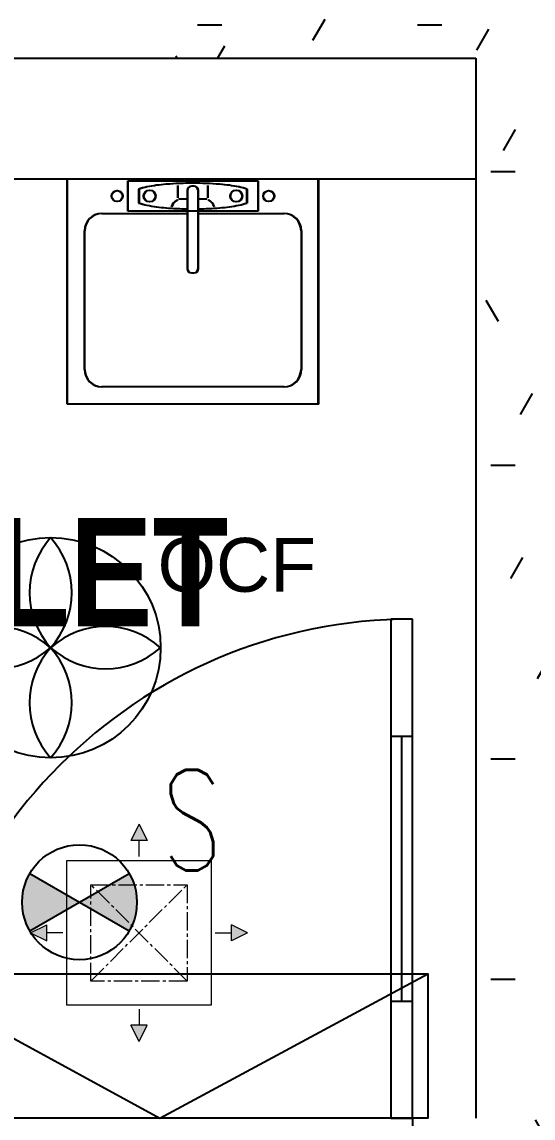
# Model space of a CAD drawing. Header units: millimetres. Extents: x -92759 to 184353, y -15225 to 86714.
# Drawn here: x -71976 to -70914, y 61891 to 64167 of the extents above; entities that cross this region are included whole.
import ezdxf

# ---------------------------------------------------------------- set-up
doc = ezdxf.new("R2010")
doc.units = ezdxf.units.MM
doc.linetypes.add('CENTER2', pattern=[28.575, 19.05, -3.175, 3.175, -3.175])
for name, color, linetype in [('0-1', 9, 'Continuous'), ('0-L21-Low Bay Light', 1, 'Continuous'), ('A-_DOOR----_E', 8, 'Continuous'), ('A-_ROOMNAME_A', 8, 'Continuous'), ('A-_WALL----_H-1', 9, 'Continuous'), ('A-_WALLPRTN_E', 8, 'Continuous'), ('E-FAN----E', 1, 'Continuous'), ('E-LIGHT----E', 1, 'Continuous'), ('M-ACMV_FCU', 5, 'Continuous')]:
    doc.layers.add(name, color=color, linetype=linetype)
doc.layers.add('A-_DETA----_E-6', color=7, linetype='Continuous', true_color=0x969696)
doc.layers.add('M-ACMV_FAD', color=3, linetype='Continuous', lineweight=18)
doc.layers.add('M-ACMV_FAG', color=3, linetype='Continuous', lineweight=25)
doc.styles.add('Arial', font='arial.ttf')
doc.styles.add('Arial Narrow_B_1', font='ARIALNB.TTF', dxfattribs={"height": 300})
doc.styles.add('T3', font='simplex.shx', dxfattribs={"width": 0.7, "height": 300})
pattern_1 = [(0, (-11870.95, 40538.29), (609.6, 152.4), [50.292, -406.908, 50.292, -406.908, -2438.4]), (0, (-11870.95, 40538.29), (609.6, 152.4), [-914.4, 50.292, -864.108, 50.292, -406.908, -1066.8]), (0, (-11870.95, 40538.29), (609.6, 152.4), [-2286, 50.292, -254.508, 50.292, -711.708]), (120, (-11642.35, 40614.49), (-436.7823, 451.7291), [50.292, -406.908, 50.292, -406.908, -2438.4]), (120, (-11642.35, 40614.49), (-436.7823, 451.7291), [-914.4, 50.292, -864.108, 50.292, -406.908, -1066.8]), (120, (-11642.35, 40614.49), (-436.7823, 451.7291), [-2286, 50.292, -254.508, 50.292, -711.708]), (240, (-11566.15, 40919.29), (-172.8177, -604.1291), [50.292, -406.908, 50.292, -406.908, -2438.4]), (240, (-11566.15, 40919.29), (-172.8177, -604.1291), [-914.4, 50.292, -864.108, 50.292, -406.908, -1066.8]), (240, (-11566.15, 40919.29), (-172.8177, -604.1291), [-2286, 50.292, -254.508, 50.292, -711.708])]

# ---------------------------------------------------------------- blocks, each defined once
blk = doc.blocks.new('IDA - F - Single - Swing - FL - Bottom - 1100L X 2200H -TD-06-10179040-BLK8_RHH_1ST STOREY PLAN')
at = {"layer": 'A-_DOOR----_E'}
for p, q in [((518, 1111), (473, 1111)), ((473, 1111), (473, 75)), ((518, 75), (518, 1111)), ((473, 868), (518, 868)), ((495.5, 868), (495.5, 318)), ((473, 318), (518, 318)), ((-518, 75), (-550, 75)), ((-518, -75), (-518, 75)), ((473, 75), (518, 75)), ((550, 75), (518, 75)), ((518, 75), (518, -75)), ((-550, -75), (-518, -75)), ((518, -75), (550, -75))]:
    blk.add_line(p, q, dxfattribs=at)
blk.add_arc((518, 75), 1036, 90, 180, dxfattribs=at)
blk.add_arc((518, 75), 1036, 90, 180, dxfattribs=at)
blk = doc.blocks.new('255')
for p, q in [((16995.8, -25738.3), (16696, -26288.3)), ((16696, -26288.3), (16995.8, -26845.3))]:
    blk.add_line(p, q)
blk.add_lwpolyline([(16696, -25738.3), (16995.8, -25738.3), (16995.8, -26845.3), (16696, -26845.3)], close=True)
blk = doc.blocks.new('A$Cb2bf8f38')
at = {"layer": 'A-_WALL----_H-1'}
h = blk.add_hatch(dxfattribs=at)
h.set_pattern_fill('FP_1', color=256, style=0, pattern_type=2)
h.set_pattern_definition(pattern_1)
h.paths.add_polyline_path([(-27950, 29100), (-27950, 34050), (-28100, 34050), (-28100, 29100)])
h = blk.add_hatch(dxfattribs=at)
h.set_pattern_fill('FP_1', color=256, style=0, pattern_type=2)
h.set_pattern_definition(pattern_1)
h.paths.add_polyline_path([(-23050, 31550), (-17450, 31550), (-17450, 31700), (-27950, 31700), (-27950, 31550), (-23200, 31550)])
h.paths.add_polyline_path([(-28100, 31550), (-28100, 31700), (-30400, 31700), (-30400, 31550), (-29875.1, 31550)])
at = {"layer": 'A-_DETA----_E-6'}
for p, q in [((-30400, 31550), (-28100, 31550)), ((-30400, 31550), (-28100, 31550)), ((-28100, 31550), (-28100, 31300)), ((-28100, 31550), (-28100, 31300)), ((-30400, 31300), (-28100, 31300)), ((-30400, 31300), (-28100, 31300)), ((-28949.5, 30832), (-28949.5, 31300)), ((-28949.5, 31300), (-28427.5, 31300)), ((-28948.5, 30832), (-28948.5, 31300)), ((-28948.5, 31300), (-28426.5, 31300)), ((-28823.5, 31295.5), (-28553.5, 31295.5)), ((-28823.5, 31232.5), (-28823.5, 31295.5)), ((-28822.5, 31295.5), (-28552.5, 31295.5)), ((-28822.5, 31232.5), (-28822.5, 31295.5)), ((-28553.5, 31295.5), (-28553.5, 31232.5)), ((-28552.5, 31295.5), (-28552.5, 31232.5)), ((-28427.5, 30832), (-28427.5, 31300)), ((-28426.5, 30832), (-28426.5, 31300)), ((-28801, 31278.5), (-28801, 31249.5)), ((-28800, 31278.5), (-28800, 31249.5)), ((-28719.7, 31260.3), (-28719.7, 31286.2)), ((-28718.7, 31260.3), (-28718.7, 31286.2)), ((-28700, 31275.4), (-28700, 31113.4)), ((-28699, 31275.4), (-28699, 31113.4)), ((-28686.5, 31284.4), (-28691, 31284.4)), ((-28685.5, 31284.4), (-28690, 31284.4)), ((-28677.5, 31113.4), (-28677.5, 31275.4)), ((-28676.5, 31113.4), (-28676.5, 31275.4)), ((-28657.3, 31260.3), (-28657.3, 31286.2)), ((-28656.3, 31260.3), (-28656.3, 31286.2)), ((-28576, 31249.5), (-28576, 31278.5)), ((-28575, 31249.5), (-28575, 31278.5)), ((-28700.3, 31257.9), (-28717.8, 31257.9)), ((-28699.3, 31257.9), (-28716.8, 31257.9)), ((-28659.3, 31257.9), (-28677.5, 31257.9)), ((-28658.3, 31257.9), (-28676.5, 31257.9)), ((-28877.5, 31228), (-28700, 31228)), ((-28876.5, 31228), (-28699, 31228)), ((-28553.5, 31232.5), (-28823.5, 31232.5)), ((-28552.5, 31232.5), (-28822.5, 31232.5)), ((-28677.5, 31228), (-28499.5, 31228)), ((-28676.5, 31228), (-28498.5, 31228)), ((-28913.5, 30904), (-28913.5, 31192)), ((-28912.5, 30904), (-28912.5, 31192)), ((-28463.5, 31192), (-28463.5, 30904)), ((-28462.5, 31192), (-28462.5, 30904)), ((-28691, 31104.4), (-28686.5, 31104.4)), ((-28690, 31104.4), (-28685.5, 31104.4)), ((-28499.5, 30868), (-28877.5, 30868)), ((-28498.5, 30868), (-28876.5, 30868)), ((-28427.5, 30832), (-28949.5, 30832)), ((-28426.5, 30832), (-28948.5, 30832))]:
    blk.add_line(p, q, dxfattribs=at)
for centre, radius in [((-28846, 31264), 11.4), ((-28845, 31264), 11.4), ((-28778.5, 31264), 12.3), ((-28777.5, 31264), 12.3), ((-28598.5, 31264), 12.3), ((-28597.5, 31264), 12.3), ((-28531, 31264), 11.4), ((-28530, 31264), 11.4)]:
    blk.add_circle(centre, radius, dxfattribs=at)
for centre, radius, start, end in [((-28715.3, 30936.1), 353.6, 94.6876, 101.1975), ((-28714.3, 30936.1), 353.6, 94.6876, 101.1975), ((-28688.5, 30609.2), 681.5, 90, 94.6876), ((-28687.5, 30609.2), 681.5, 90, 94.6876), ((-28688.5, 30609.2), 681.5, 85.3124, 90), ((-28687.5, 30609.2), 681.5, 85.3124, 90), ((-28661.7, 30936.1), 353.6, 78.8025, 85.3124), ((-28660.7, 30936.1), 353.6, 78.8025, 85.3124), ((-28755.3, 31138.3), 147.4, 101.1975, 108.0457), ((-28754.3, 31138.3), 147.4, 101.1975, 108.0457), ((-28691, 31275.4), 9, 90, 180), ((-28690, 31275.4), 9, 90, 180), ((-28686.5, 31275.4), 9, 0, 90), ((-28685.5, 31275.4), 9, 0, 90), ((-28621.7, 31138.3), 147.4, 71.9543, 78.8025), ((-28620.7, 31138.3), 147.4, 71.9543, 78.8025), ((-28755.3, 31389.7), 147.4, 251.9543, 258.8025), ((-28754.3, 31389.7), 147.4, 251.9543, 258.8025), ((-28715.3, 31591.9), 353.6, 258.8025, 265.3124), ((-28714.3, 31591.9), 353.6, 258.8025, 265.3124), ((-28708.5, 31233.8), 25.7, 118.4413, 161.9853), ((-28707.5, 31233.8), 25.7, 118.4413, 161.9853), ((-28668.5, 31233.8), 25.7, 18.0147, 61.5587), ((-28667.5, 31233.8), 25.7, 18.0147, 61.5587), ((-28661.7, 31591.9), 353.6, 274.6876, 281.1975), ((-28660.7, 31591.9), 353.6, 274.6876, 281.1975), ((-28621.7, 31389.7), 147.4, 281.1975, 288.0457), ((-28620.7, 31389.7), 147.4, 281.1975, 288.0457), ((-28877.5, 31192), 36, 90, 180), ((-28876.5, 31192), 36, 90, 180), ((-28688.5, 31918.8), 681.5, 265.3124, 269.0296), ((-28687.5, 31918.8), 681.5, 265.3124, 269.0296), ((-28688.5, 31918.8), 681.5, 270.9213, 274.6876), ((-28687.5, 31918.8), 681.5, 270.9213, 274.6876), ((-28499.5, 31192), 36, 0, 90), ((-28498.5, 31192), 36, 0, 90), ((-28691, 31113.4), 9, 180, 270), ((-28690, 31113.4), 9, 180, 270), ((-28686.5, 31113.4), 9, 270, 0), ((-28685.5, 31113.4), 9, 270, 0), ((-28877.5, 30904), 36, 180, 270), ((-28876.5, 30904), 36, 180, 270), ((-28499.5, 30904), 36, 270, 0), ((-28498.5, 30904), 36, 270, 0)]:
    blk.add_arc(centre, radius, start, end, dxfattribs=at)
at = {"layer": 'A-_WALLPRTN_E'}
for p, q in [((-30400, 31550), (-28100, 31550)), ((-28100, 31550), (-28100, 29350))]:
    blk.add_line(p, q, dxfattribs=at)
at = {"rotation": 89.99999999999997}
blk.add_blockref('255', (-55045.3, 12654), dxfattribs=at)
at = {"layer": 'A-_DOOR----_E'}
blk.add_blockref('IDA - F - Single - Swing - FL - Bottom - 1100L X 2200H -TD-06-10179040-BLK8_RHH_1ST STOREY PLAN', (-28750, 29275), dxfattribs=at)
at = {"layer": 'A-_ROOMNAME_A', "insert": (-30361.4, 30595.5), "char_height": 225, "width": 2140.506, "attachment_point": 1, "style": 'Arial Narrow_B_1'}
blk.add_mtext('EAS F TOILET', dxfattribs=at)
blk = doc.blocks.new('OCF FAN')
at = {"layer": 'E-FAN----E', "color": 7}
blk.add_circle((0, 0), 228.6, dxfattribs=at)
for centre, start, end in [((127.1, 114.3), 138.0283, 221.9717), ((-127.1, 114.3), 318.0283, 41.9717), ((-114.3, -127.1), 48.0283, 131.9717), ((114.3, -127.1), 48.0283, 131.9717), ((-114.3, 127.1), 228.0283, 311.9717), ((127.1, -114.3), 138.0283, 221.9717), ((-127.1, -114.3), 318.0283, 41.9717), ((114.3, 127.1), 228.0283, 311.9717)]:
    blk.add_arc(centre, 170.9, start, end, dxfattribs=at)
at = {"layer": 'E-FAN----E', "color": 7, "style": 'Arial'}
blk.add_text('OCF', height=111.73, dxfattribs=at).set_placement((222.2, 116.2))
blk = doc.blocks.new('UFO S')
at = {"layer": 'E-LIGHT----E'}
h = blk.add_hatch(color=256, dxfattribs=at)
h.dxf.hatch_style = 1
h.paths.add_polyline_path([(-26, -15), (-173.5, 70.2, 0.131652), (-196.3, -15, 0.131652), (-173.5, -100.2)])
h = blk.add_hatch(color=256, dxfattribs=at)
h.dxf.hatch_style = 1
h.paths.add_polyline_path([(121.6, 70.2), (-26, -15), (121.6, -100.2, 0.131652), (144.4, -15, 0.131652)])
for p, q in [((-173.5, 70.2), (121.6, -100.2)), ((-173.5, -100.2), (121.6, 70.2))]:
    blk.add_line(p, q, dxfattribs=at)
blk.add_circle((-26, -15), 170.4, dxfattribs=at)
at = {"layer": 'E-LIGHT----E', "lineweight": 15, "style": 'T3', "width": 0.7}
blk.add_text('S', height=298.2, rotation=359.9998, dxfattribs=at).set_placement((218.2, 79.3))
blk = doc.blocks.new('EL_B8_L1_R4')
at = {"layer": '0-L21-Low Bay Light', "color": 7}
blk.add_blockref('OCF FAN', (-18190.8, -10232), dxfattribs=at)
at = {"layer": 'E-LIGHT----E', "xscale": 0.7, "yscale": 0.7, "zscale": 0.7}
blk.add_blockref('UFO S', (-18112.6, -10749.8), dxfattribs=at)
blk = doc.blocks.new('A$C93d871f8')
at = {"layer": 'M-ACMV_FAG', "lineweight": 5}
h = blk.add_hatch(color=3, dxfattribs=at)
h.dxf.hatch_style = 1
h.paths.add_polyline_path([(-8.4, 95.9), (8.4, 95.9), (0, 112.7)])
h = blk.add_hatch(color=3, dxfattribs=at)
h.dxf.hatch_style = 1
h.paths.add_polyline_path([(-112.7, 0), (-95.9, -8.4), (-95.9, 8.4)])
h = blk.add_hatch(color=3, dxfattribs=at)
h.dxf.hatch_style = 1
h.paths.add_polyline_path([(95.9, 8.4), (95.9, -8.4), (112.7, 0)])
h = blk.add_hatch(color=3, dxfattribs=at)
h.dxf.hatch_style = 1
h.paths.add_polyline_path([(0, -112.7), (8.4, -95.9), (-8.4, -95.9)])
at = {"layer": 'M-ACMV_FAD', "color": 3, "lineweight": 5}
blk.add_lwpolyline([(-75, 75), (75, 75), (75, -75), (-75, -75)], close=True, dxfattribs=at)
at = {"layer": 'M-ACMV_FAG', "color": 3, "lineweight": 5}
for p, q in [((0, 112.7), (-8.4, 95.9)), ((0, 112.7), (8.4, 95.9)), ((8.4, 95.9), (-8.4, 95.9)), ((0, 79.2), (0, 95.9)), ((-112.7, 0), (-95.9, 8.4)), ((-112.7, 0), (-95.9, -8.4)), ((-95.9, -8.4), (-95.9, 8.4)), ((-79.2, 0), (-95.9, 0)), ((79.2, 0), (95.9, 0)), ((95.9, -8.4), (95.9, 8.4)), ((112.7, 0), (95.9, 8.4)), ((112.7, 0), (95.9, -8.4)), ((0, -79.2), (0, -95.9)), ((8.4, -95.9), (-8.4, -95.9)), ((0, -112.7), (-8.4, -95.9)), ((0, -112.7), (8.4, -95.9))]:
    blk.add_line(p, q, dxfattribs=at)
at = {"layer": 'M-ACMV_FAG', "color": 3, "linetype": 'CENTER2', "lineweight": 5}
for p, q in [((-50, -50), (50, 50)), ((50, -50), (-50, 50))]:
    blk.add_line(p, q, dxfattribs=at)
blk.add_lwpolyline([(-50, 50), (50, 50), (50, -50), (-50, -50)], close=True, dxfattribs=at)
blk = doc.blocks.new('ACMV_B8L1_R9')
at = {"layer": 'M-ACMV_FAG', "lineweight": 5, "xscale": 1.999995, "yscale": 1.999995, "zscale": 1.999995}
blk.add_blockref('A$C93d871f8', (218070, -47678.9), dxfattribs=at)

msp = doc.modelspace()

# ---------------------------------------------------------------- block references
at = {"layer": '0-1'}
msp.add_blockref('A$Cb2bf8f38', (-42933, 32541.2), dxfattribs=at)

# ---------------------------------------------------------------- next in the draw order: block references
at = {"color": 0}
msp.add_blockref('EL_B8_L1_R4', (-53725.9, 73099.6), dxfattribs=at)

# ---------------------------------------------------------------- next in the draw order: block references
at = {"layer": 'M-ACMV_FCU', "color": 5}
msp.add_blockref('ACMV_B8L1_R9', (-289803, 109954.6), dxfattribs=at)

doc.saveas('drawing.dxf')
